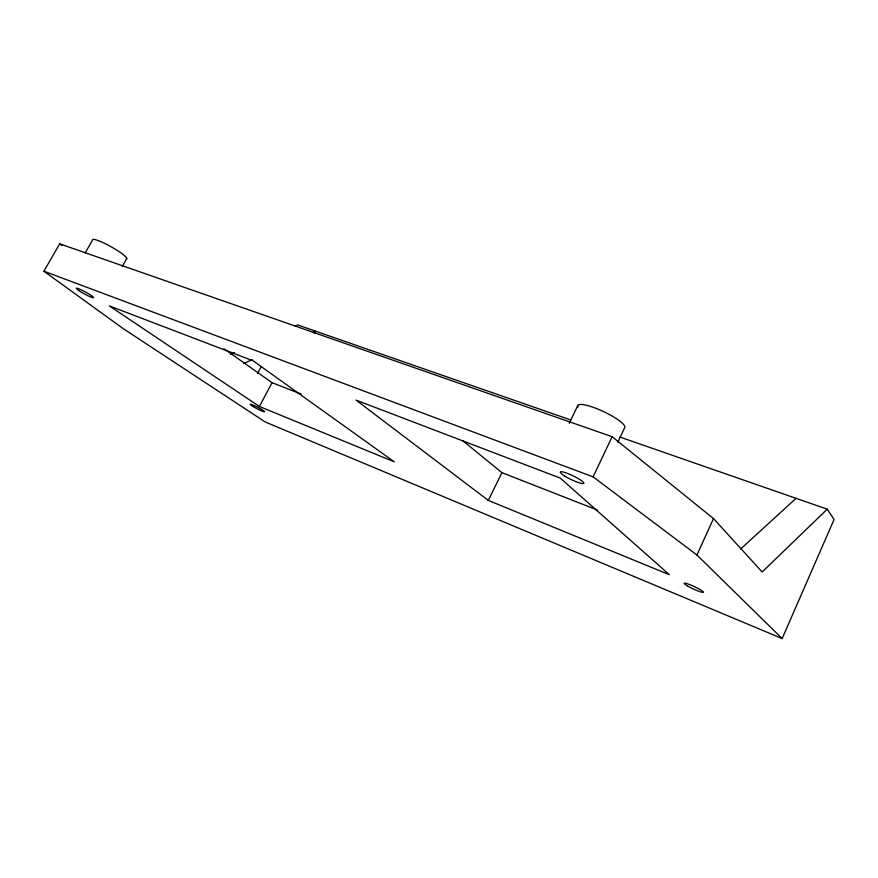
<?xml version="1.0" encoding="UTF-8"?>
<svg xmlns="http://www.w3.org/2000/svg" width="878" height="878" viewBox="0 0 878 878"><rect width="100%" height="100%" fill="white"/><g stroke="black" fill="none" stroke-linecap="round" stroke-linejoin="round"><path stroke-width="1.32" d="M827.241 509.185L762.148 571.984L713.496 518.569L612.153 436.717L59.671 243.821L43.9 271.225L123.326 328.712L265.244 421.989L782.155 638.558L834.1 519.447L827.241 509.185L619.901 437.046M782.155 638.558L696.945 555.006L713.496 518.569M617.783 442.282L624.62 427.849A25.945 5.455 25.2 0 0 601.309 410.553A25.945 5.455 25.2 0 0 577.976 407.052M696.945 555.006L593.089 476.853L612.153 436.717M569.229 423.339L577.856 405.438M488.311 500.416L356.04 400.116L560.285 478.104L669.321 574.695L488.311 500.416L501.898 472.638L462.783 440.734M314.28 333.585L315.553 331.171L313.084 332.29M259.416 406.492L109.344 305.906L253.149 360.825L394.266 461.828L259.416 406.492L272.048 382.676L224.044 348.764M257.506 373.578L261.238 366.587M122.196 266.649L126.783 258.505M85.188 252.897L92.508 240.078A19.579 2.875 29.2 0 1 111.407 246.927A19.579 2.875 29.2 0 1 126.267 259.065M740.56 549.079L796.039 498.32M243.755 363.481L252.425 359.585M230.771 354.372L234.492 352.736M295.238 326.056L297.719 324.97L570.689 419.925M43.9 271.225L593.089 476.853M272.048 382.676L301.165 394.068M501.898 472.638L597.128 509.92M59.671 243.821L61.822 245.478M687.32 585.824A10.635 1.284 25.1 0 0 703.234 592.398A10.635 1.284 25.1 0 0 690.854 585.055A10.635 1.284 25.1 0 0 687.32 585.824M564.96 476.205A13.093 2.085 25.6 0 0 583.782 483.394A13.093 2.085 25.6 0 0 567.342 473.363A13.093 2.085 25.6 0 0 564.96 476.205M253.182 406.558A8.045 0.79 27.5 0 0 264.487 411.738A8.045 0.79 27.5 0 0 254.477 405.68A8.045 0.79 27.5 0 0 253.182 406.558M79.042 290.717A9.856 1.097 28.6 0 0 93.375 297.774A9.856 1.097 28.6 0 0 82.334 290.388A9.856 1.097 28.6 0 0 79.042 290.717"/></g></svg>
